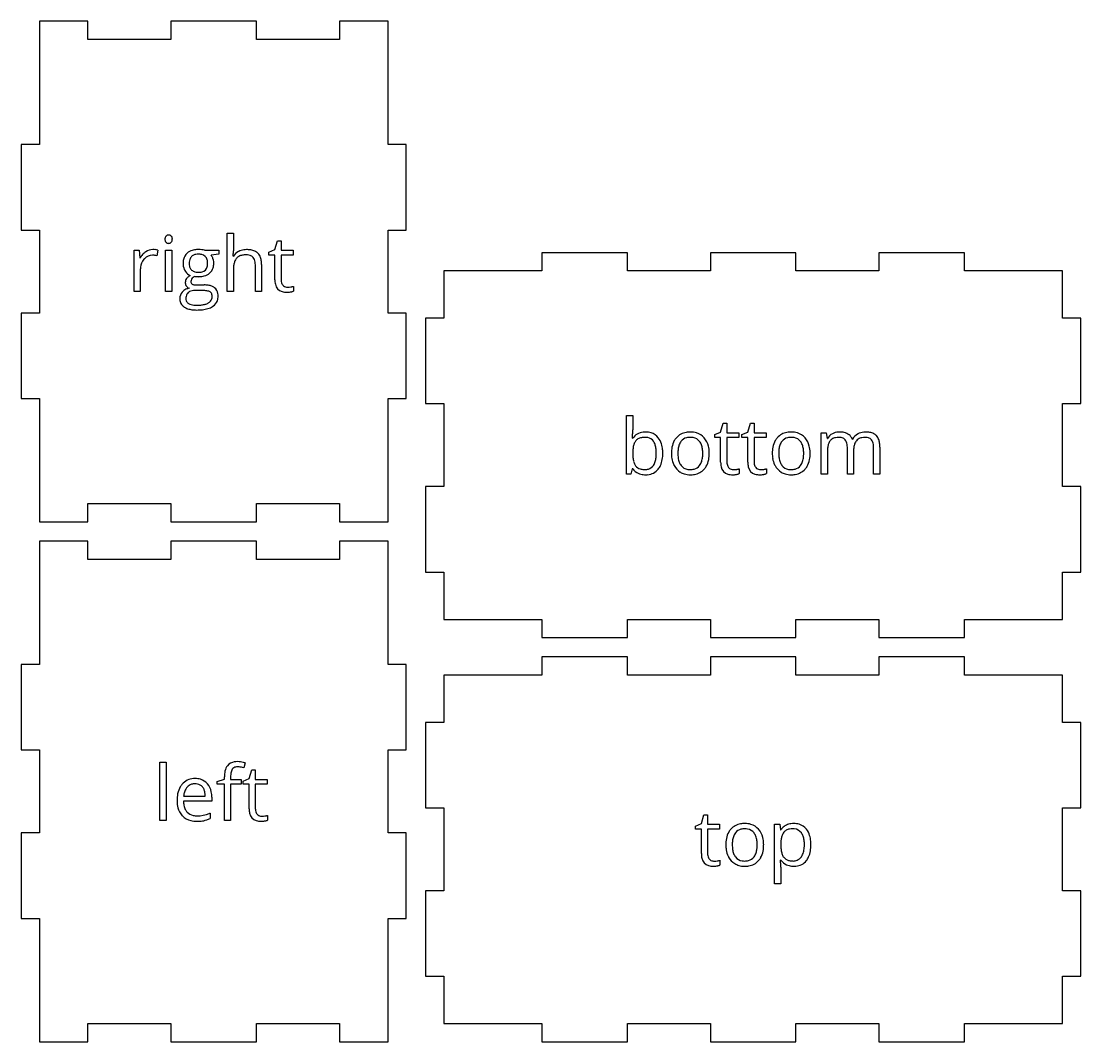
# Model space of a CAD drawing. Header units: inches. Extents: x 0 to 11.2, y 0.1 to 6.7.
# Drawn here: x 4.37 to 11.23, y 0.12 to 6.74 of the extents above; entities that cross this region are included whole.
import ezdxf

# ---------------------------------------------------------------- set-up
doc = ezdxf.new("R2010")
doc.units = ezdxf.units.IN

msp = doc.modelspace()

# ---------------------------------------------------------------- linework, layer by layer
at = {"layer": 'bottom_labelLayer'}
for p, q in [((8.2895, 3.804), (8.2895, 4.1829)), ((8.2895, 4.1829), (8.3299, 4.1829)), ((8.3299, 4.1829), (8.3299, 4.0909)), ((8.8993, 4.0758), (8.9164, 4.1328)), ((8.9164, 4.1328), (8.9398, 4.1328)), ((8.9398, 4.1328), (8.9398, 4.0709)), ((9.0754, 4.0758), (9.0925, 4.1328)), ((9.0925, 4.1328), (9.1158, 4.1328)), ((9.1158, 4.1328), (9.1158, 4.0709)), ((8.8611, 4.059), (8.8993, 4.0758)), ((8.8611, 4.0395), (8.8611, 4.059)), ((8.9398, 4.0709), (9.0172, 4.0709)), ((9.0172, 4.0709), (9.0172, 4.0395)), ((9.0372, 4.059), (9.0754, 4.0758)), ((9.0372, 4.0395), (9.0372, 4.059)), ((9.1158, 4.0709), (9.1933, 4.0709)), ((9.1933, 4.0709), (9.1933, 4.0395)), ((9.5499, 3.804), (9.5499, 4.0709)), ((9.5499, 4.0709), (9.5827, 4.0709)), ((9.5827, 4.0709), (9.5893, 4.0344)), ((8.3279, 4.0353), (8.3299, 4.0353)), ((8.8993, 4.0395), (8.8611, 4.0395)), ((8.8993, 3.8807), (8.8993, 4.0395)), ((9.0172, 4.0395), (8.9398, 4.0395)), ((8.9398, 4.0395), (8.9398, 3.8824)), ((9.0754, 4.0395), (9.0372, 4.0395)), ((9.0754, 3.8807), (9.0754, 4.0395)), ((9.1933, 4.0395), (9.1158, 4.0395)), ((9.1158, 4.0395), (9.1158, 3.8824)), ((9.5893, 4.0344), (9.5913, 4.0344)), ((9.752, 4.0305), (9.754, 4.0305)), ((9.5903, 3.944), (9.5903, 3.804)), ((9.7199, 3.804), (9.7199, 3.9776)), ((9.7603, 3.953), (9.7603, 3.804)), ((9.8901, 3.804), (9.8901, 3.9776)), ((9.9305, 3.9781), (9.9305, 3.804)), ((8.3184, 3.804), (8.2895, 3.804)), ((8.327, 3.8383), (8.3184, 3.804)), ((8.3299, 3.8383), (8.327, 3.8383)), ((9.0192, 3.8373), (9.0192, 3.8064)), ((9.1952, 3.8373), (9.1952, 3.8064)), ((9.5903, 3.804), (9.5499, 3.804)), ((9.7603, 3.804), (9.7199, 3.804)), ((9.9305, 3.804), (9.8901, 3.804))]:
    msp.add_line(p, q, dxfattribs=at)
for centre, radius, start, end in [((7.7214, 4.0823), 0.6083, 355.72445, 358.12596), ((7.487, 4.0901), 0.8429, 358.11251, 0.04882), ((8.4053, 3.9828), 0.0919, 95.18376, 145.11074), ((8.4134, 3.9372), 0.1381, 89.87433, 96.81472), ((8.4149, 3.9517), 0.1236, 74.23917, 90.56204), ((8.4231, 3.9817), 0.0925, 38.56308, 74.06672), ((8.6924, 3.9678), 0.1069, 99.17596, 137.98321), ((8.7028, 3.9188), 0.157, 89.73223, 100.07656), ((8.7049, 3.9399), 0.1359, 73.52254, 90.56921), ((8.7128, 3.9689), 0.1058, 41.14435, 73.21359), ((9.3458, 3.9678), 0.1069, 99.17596, 137.98321), ((9.3562, 3.9188), 0.157, 89.73223, 100.07656), ((9.3583, 3.9399), 0.1359, 73.52254, 90.56921), ((9.3663, 3.9689), 0.1058, 41.14435, 73.21359), ((9.6598, 3.9941), 0.0795, 117.12054, 149.54258), ((9.6679, 3.9797), 0.096, 93.83415, 117.50747), ((9.6701, 3.9598), 0.116, 89.96749, 94.2823), ((9.6714, 3.9434), 0.1324, 77.55755, 90.55093), ((9.6837, 3.9962), 0.0781, 52.70221, 78.00509), ((9.6881, 4.0044), 0.069, 22.2101, 51.49736), ((9.8272, 3.9885), 0.0844, 119.40429, 150.18269), ((9.8364, 3.9746), 0.101, 118.25428, 120.06609), ((9.8365, 3.9732), 0.1023, 95.86345, 117.96937), ((9.84, 3.9482), 0.1276, 89.91892, 96.2616), ((9.8411, 3.9352), 0.1405, 79.93651, 90.38035), ((9.8505, 3.9859), 0.089, 62.97237, 80.16645), ((9.8603, 4.006), 0.0666, 44.22949, 62.62238), ((9.8574, 4.0047), 0.0696, 19.56094, 43.316), ((7.8172, 4.0757), 0.5123, 355.47842, 355.65702), ((8.4576, 3.9572), 0.1265, 160.89263, 171.23363), ((8.4037, 3.9763), 0.0692, 143.33869, 161.25531), ((8.3908, 3.9849), 0.0538, 120.14055, 142.42484), ((8.3986, 3.9703), 0.0703, 100.44766, 119.66927), ((8.407, 3.9278), 0.1136, 89.57263, 100.73299), ((8.4084, 3.9479), 0.0935, 78.67859, 90.37488), ((8.4164, 3.9816), 0.059, 35.54076, 79.80105), ((8.4096, 3.9768), 0.0673, 32.66524, 35.52063), ((8.3916, 3.9665), 0.0879, 15.78048, 31.97585), ((8.3337, 3.9494), 0.1483, 6.16472, 16.03996), ((8.402, 3.9653), 0.1191, 16.47126, 38.40721), ((8.3414, 3.9463), 0.1826, 5.1342, 16.79699), ((8.7189, 3.9532), 0.1373, 150.71099, 169.46956), ((8.6962, 3.9649), 0.1117, 138.17662, 150.22785), ((8.7586, 3.9484), 0.1358, 162.0647, 173.16752), ((8.7091, 3.9649), 0.0836, 142.90305, 162.37502), ((8.6933, 3.976), 0.0644, 103.46843, 142.31187), ((8.7014, 3.9452), 0.0962, 89.48009, 103.88093), ((8.7029, 3.9395), 0.102, 79.34498, 90.31693), ((8.7106, 3.9741), 0.0665, 37.95748, 80.4005), ((8.697, 3.9644), 0.0832, 20.0253, 37.43513), ((8.6558, 3.9493), 0.1271, 7.7437, 20.06866), ((8.6976, 3.9558), 0.1259, 13.50148, 41.07021), ((8.6389, 3.9404), 0.1866, 1.12757, 13.88033), ((9.3724, 3.9532), 0.1373, 150.71099, 169.46956), ((9.3496, 3.9649), 0.1117, 138.17662, 150.22785), ((9.412, 3.9484), 0.1358, 162.0647, 173.16752), ((9.3625, 3.9649), 0.0836, 142.90305, 162.37502), ((9.3468, 3.976), 0.0644, 103.46843, 142.31187), ((9.3549, 3.9452), 0.0962, 89.48009, 103.88093), ((9.3563, 3.9395), 0.102, 79.34498, 90.31693), ((9.3641, 3.9741), 0.0665, 37.95748, 80.4005), ((9.3504, 3.9644), 0.0832, 20.0253, 37.43513), ((9.3092, 3.9493), 0.1271, 7.7437, 20.06866), ((9.3511, 3.9558), 0.1259, 13.50148, 41.07021), ((9.2923, 3.9404), 0.1866, 1.12757, 13.88033), ((9.7116, 3.9604), 0.1203, 161.02436, 171.44607), ((9.6621, 3.9779), 0.0678, 143.07718, 161.39118), ((9.6499, 3.9862), 0.053, 123.7035, 142.30096), ((9.6551, 3.9771), 0.0635, 101.15442, 123.06572), ((9.6628, 3.941), 0.1004, 89.55788, 101.4824), ((9.6637, 3.9468), 0.0946, 85.522, 90.07937), ((9.6664, 3.9742), 0.0671, 72.36085, 85.95544), ((9.6742, 3.9976), 0.0424, 41.06098, 72.899), ((9.6688, 3.9941), 0.0489, 20.70669, 40.02265), ((9.6445, 3.9847), 0.0749, 7.98692, 20.79513), ((9.6006, 3.9782), 0.1193, 359.69545, 8.14743), ((9.8706, 3.9633), 0.1097, 160.87369, 172.52692), ((9.8302, 3.9777), 0.0668, 140.97561, 161.17097), ((9.8195, 3.9855), 0.0535, 122.35984, 140.2875), ((9.8255, 3.9749), 0.0657, 101.00386, 121.78363), ((9.8333, 3.9374), 0.104, 89.56159, 101.29617), ((9.8342, 3.9475), 0.0939, 85.81673, 90.06686), ((9.8367, 3.9742), 0.0671, 72.63912, 86.25762), ((9.8444, 3.9975), 0.0425, 41.04087, 73.17924), ((9.8391, 3.9941), 0.0489, 20.70669, 40.02265), ((9.8148, 3.9847), 0.0749, 7.98692, 20.79513), ((9.7708, 3.9782), 0.1193, 359.69545, 8.14743), ((9.8151, 3.9889), 0.1148, 7.5038, 19.96473), ((9.7451, 3.979), 0.1855, 359.71078, 7.69027), ((8.6413, 3.9379), 0.3114, 177.618, 180.04339), ((8.5972, 3.9366), 0.2673, 179.77628, 185.70751), ((8.5477, 3.9427), 0.2177, 171.06741, 177.84529), ((8.2509, 3.9373), 0.2317, 353.49359, 0.22055), ((8.2437, 3.9391), 0.2389, 359.76809, 6.30902), ((8.2875, 3.9363), 0.237, 350.65609, 0.33833), ((8.265, 3.9382), 0.2595, 359.8779, 5.40981), ((8.7902, 3.9391), 0.2099, 169.24418, 180.38805), ((8.7825, 3.9369), 0.2022, 179.77413, 189.09325), ((8.8358, 3.9386), 0.2136, 173.00802, 180.24682), ((8.8269, 3.9366), 0.2047, 179.7056, 187.91614), ((8.644, 3.9281), 0.1391, 342.36153, 353.7534), ((8.5819, 3.9387), 0.2017, 359.70716, 7.89782), ((8.5707, 3.9369), 0.213, 353.53596, 0.20097), ((8.6167, 3.9363), 0.2088, 349.17603, 0.38654), ((8.5885, 3.9377), 0.2371, 359.99013, 1.54156), ((9.4436, 3.9391), 0.2099, 169.24418, 180.38805), ((9.436, 3.9369), 0.2022, 179.77413, 189.09325), ((9.4892, 3.9386), 0.2136, 173.00802, 180.24682), ((9.4803, 3.9366), 0.2047, 179.7056, 187.91614), ((9.2975, 3.9281), 0.1391, 342.36153, 353.7534), ((9.2354, 3.9387), 0.2017, 359.70716, 7.89782), ((9.2241, 3.9369), 0.213, 353.53596, 0.20097), ((9.2702, 3.9363), 0.2088, 349.17603, 0.38654), ((9.2419, 3.9377), 0.2371, 359.99013, 1.54156), ((9.8716, 3.9441), 0.2813, 178.09665, 180.02533), ((9.7935, 3.9476), 0.2031, 171.30371, 178.35065), ((9.938, 3.954), 0.1778, 172.37715, 180.18272), ((9.9755, 3.9531), 0.2152, 179.91714, 180.02764), ((8.4918, 3.9258), 0.1614, 185.59217, 194.2055), ((8.4243, 3.9082), 0.0916, 193.94361, 208.02176), ((8.397, 3.8944), 0.061, 208.55407, 217.5589), ((8.3948, 3.8934), 0.0587, 218.16908, 253.80479), ((8.4157, 3.8919), 0.0581, 286.01654, 326.84927), ((8.3868, 3.911), 0.0928, 326.71039, 343.66607), ((8.3327, 3.9276), 0.1494, 343.41669, 353.63675), ((8.4064, 3.9065), 0.1136, 321.31617, 335.54362), ((8.3701, 3.9222), 0.1532, 335.83014, 350.82596), ((8.7306, 3.9281), 0.1496, 188.9102, 205.31689), ((8.715, 3.9216), 0.1327, 205.6534, 208.44771), ((8.6951, 3.9094), 0.1095, 207.79504, 238.67559), ((8.7518, 3.9258), 0.1289, 187.76413, 200.09776), ((8.7104, 3.9107), 0.0848, 200.08474, 216.91328), ((8.6953, 3.8999), 0.0663, 217.30085, 261.71022), ((8.7111, 3.8993), 0.0654, 284.566, 322.63323), ((8.6937, 3.9118), 0.0868, 323.00945, 342.63879), ((8.7087, 3.911), 0.1128, 318.14278, 329.75772), ((8.687, 3.9222), 0.1371, 330.25046, 349.41189), ((9.0264, 3.8792), 0.1271, 179.35508, 192.84807), ((8.9626, 3.862), 0.0611, 190.38174, 253.87739), ((9.0212, 3.8819), 0.0814, 179.64164, 189.75007), ((8.9924, 3.8767), 0.0522, 189.54831, 205.78719), ((8.9806, 3.8713), 0.0392, 206.13092, 221.40647), ((8.9793, 3.8703), 0.0376, 221.59505, 262.35095), ((9.2025, 3.8792), 0.1271, 179.35508, 192.84807), ((9.1387, 3.862), 0.0611, 190.38174, 253.87739), ((9.1973, 3.8819), 0.0814, 179.64164, 189.75007), ((9.1685, 3.8767), 0.0522, 189.54831, 205.78719), ((9.1567, 3.8713), 0.0392, 206.13092, 221.40647), ((9.1554, 3.8703), 0.0376, 221.59505, 262.35095), ((9.384, 3.9281), 0.1496, 188.9102, 205.31689), ((9.3684, 3.9216), 0.1327, 205.6534, 208.44771), ((9.3486, 3.9094), 0.1095, 207.79504, 238.67559), ((9.4053, 3.9258), 0.1289, 187.76413, 200.09776), ((9.3639, 3.9107), 0.0848, 200.08474, 216.91328), ((9.3488, 3.8999), 0.0663, 217.30085, 261.71022), ((9.3646, 3.8993), 0.0654, 284.566, 322.63323), ((9.3472, 3.9118), 0.0868, 323.00945, 342.63879), ((9.3621, 3.911), 0.1128, 318.14278, 329.75772), ((9.3405, 3.9222), 0.1371, 330.25046, 349.41189), ((8.4027, 3.8904), 0.0895, 215.58486, 245.83606), ((8.4095, 3.9062), 0.1067, 245.98055, 255.54548), ((8.4056, 3.927), 0.0939, 253.13841, 266.84894), ((8.413, 3.9217), 0.1226, 255.77573, 270.31896), ((8.4087, 3.963), 0.13, 266.37724, 270.04971), ((8.4097, 3.9135), 0.0806, 269.38686, 285.86355), ((8.4139, 3.9362), 0.1371, 269.92257, 275.54932), ((8.4203, 3.8952), 0.0957, 274.06421, 321.40795), ((8.6965, 3.9122), 0.1126, 238.8111, 253.24282), ((8.7009, 3.9289), 0.1298, 253.54386, 270.41796), ((8.7023, 3.9333), 0.1004, 260.50323, 270.24767), ((8.7025, 3.9561), 0.157, 269.75068, 279.80318), ((8.7037, 3.9268), 0.0939, 269.44812, 284.7251), ((8.7125, 3.9079), 0.1078, 278.89582, 317.99796), ((8.9751, 3.9047), 0.1056, 253.7851, 270.88525), ((8.9824, 3.8865), 0.054, 261.32775, 270.19132), ((8.9768, 3.9019), 0.1028, 269.99472, 270.75807), ((8.9762, 3.9251), 0.1261, 270.89429, 275.54798), ((8.9829, 3.9652), 0.1328, 269.8798, 278.30339), ((8.9715, 3.9741), 0.1753, 275.52581, 279.29292), ((8.9753, 3.9523), 0.1531, 279.19409, 280.11058), ((8.9836, 3.9585), 0.126, 278.42886, 279.00426), ((8.9825, 3.9135), 0.1137, 280.0059, 283.37572), ((8.9693, 4.0498), 0.2184, 278.95688, 280.51049), ((8.9926, 3.8714), 0.0703, 283.30832, 288.12081), ((8.9835, 3.9737), 0.141, 280.48373, 282.62908), ((8.9959, 3.9186), 0.0845, 282.58942, 285.58005), ((9.0021, 3.8424), 0.0398, 287.99149, 295.30185), ((9.0033, 3.8917), 0.0567, 285.70207, 286.27245), ((9.1512, 3.9047), 0.1056, 253.7851, 270.88525), ((9.1585, 3.8865), 0.054, 261.32775, 270.19132), ((9.1529, 3.9019), 0.1028, 269.99472, 270.75807), ((9.1523, 3.9251), 0.1261, 270.89429, 275.54798), ((9.159, 3.9652), 0.1328, 269.8798, 278.30339), ((9.1476, 3.9741), 0.1753, 275.52581, 279.29292), ((9.1514, 3.9523), 0.1531, 279.19409, 280.11058), ((9.1597, 3.9585), 0.126, 278.42886, 279.00426), ((9.1585, 3.9135), 0.1137, 280.0059, 283.37572), ((9.1454, 4.0498), 0.2184, 278.95688, 280.51049), ((9.1687, 3.8714), 0.0703, 283.30832, 288.12081), ((9.1596, 3.9737), 0.141, 280.48373, 282.62908), ((9.172, 3.9186), 0.0845, 282.58942, 285.58005), ((9.1782, 3.8424), 0.0398, 287.99149, 295.30185), ((9.1794, 3.8917), 0.0567, 285.70207, 286.27245), ((9.35, 3.9122), 0.1126, 238.8111, 253.24282), ((9.3543, 3.9289), 0.1298, 253.54386, 270.41796), ((9.3558, 3.9333), 0.1004, 260.50323, 270.24767), ((9.3559, 3.9561), 0.157, 269.75068, 279.80318), ((9.3571, 3.9268), 0.0939, 269.44812, 284.7251), ((9.366, 3.9079), 0.1078, 278.89582, 317.99796)]:
    msp.add_arc(centre, radius, start, end, dxfattribs=at)
at = {"layer": 'bottom_outsideCutPath'}
for p, q in [((8.2954, 5.238), (7.7416, 5.238)), ((7.7416, 5.238), (7.7416, 5.12)), ((8.2954, 5.12), (8.2954, 5.238)), ((9.3869, 5.238), (8.8331, 5.238)), ((8.8331, 5.238), (8.8331, 5.12)), ((9.3869, 5.12), (9.3869, 5.238)), ((10.4784, 5.238), (9.9246, 5.238)), ((9.9246, 5.238), (9.9246, 5.12)), ((10.4784, 5.12), (10.4784, 5.238)), ((7.7416, 5.12), (7.106, 5.12)), ((7.106, 5.12), (7.106, 4.8136)), ((8.8331, 5.12), (8.2954, 5.12)), ((9.9246, 5.12), (9.3869, 5.12)), ((11.114, 5.12), (10.4784, 5.12)), ((11.114, 4.8136), (11.114, 5.12)), ((7.106, 4.8136), (6.988, 4.8136)), ((6.988, 4.8136), (6.988, 4.2599)), ((11.232, 4.8136), (11.114, 4.8136)), ((11.232, 4.2599), (11.232, 4.8136)), ((6.988, 4.2599), (7.106, 4.2599)), ((7.106, 4.2599), (7.106, 3.7221)), ((11.114, 3.7221), (11.114, 4.2599)), ((11.114, 4.2599), (11.232, 4.2599)), ((7.106, 3.7221), (6.988, 3.7221)), ((6.988, 3.7221), (6.988, 3.1684)), ((11.232, 3.7221), (11.114, 3.7221)), ((11.232, 3.1684), (11.232, 3.7221)), ((6.988, 3.1684), (7.106, 3.1684)), ((7.106, 3.1684), (7.106, 2.862)), ((11.114, 2.862), (11.114, 3.1684)), ((11.114, 3.1684), (11.232, 3.1684)), ((7.106, 2.862), (7.7416, 2.862)), ((7.7416, 2.862), (7.7416, 2.744)), ((8.2954, 2.862), (8.8331, 2.862)), ((8.2954, 2.744), (8.2954, 2.862)), ((8.8331, 2.862), (8.8331, 2.744)), ((9.3869, 2.744), (9.3869, 2.862)), ((9.3869, 2.862), (9.9246, 2.862)), ((9.9246, 2.862), (9.9246, 2.744)), ((10.4784, 2.744), (10.4784, 2.862)), ((10.4784, 2.862), (11.114, 2.862)), ((7.7416, 2.744), (8.2954, 2.744)), ((8.8331, 2.744), (9.3869, 2.744)), ((9.9246, 2.744), (10.4784, 2.744))]:
    msp.add_line(p, q, dxfattribs=at)
at = {"layer": 'left_labelLayer'}
for p, q in [((5.2671, 1.5586), (5.2671, 1.9376)), ((5.2671, 1.9376), (5.3075, 1.9376)), ((5.3075, 1.9376), (5.3075, 1.5586)), ((5.8207, 1.9317), (5.8102, 1.8993)), ((5.8451, 1.8304), (5.8621, 1.8874)), ((5.8621, 1.8874), (5.8855, 1.8874)), ((5.8855, 1.8874), (5.8855, 1.8256)), ((5.6373, 1.8124), (5.685, 1.827)), ((5.6373, 1.7941), (5.6373, 1.8124)), ((5.685, 1.7941), (5.6373, 1.7941)), ((5.685, 1.827), (5.685, 1.8419)), ((5.685, 1.5586), (5.685, 1.7941)), ((5.7255, 1.8428), (5.7255, 1.8256)), ((5.7255, 1.8256), (5.7934, 1.8256)), ((5.7934, 1.7941), (5.7255, 1.7941)), ((5.7255, 1.7941), (5.7255, 1.5586)), ((5.7934, 1.8256), (5.7934, 1.7941)), ((5.8068, 1.8136), (5.8451, 1.8304)), ((5.8068, 1.7941), (5.8068, 1.8136)), ((5.8451, 1.7941), (5.8068, 1.7941)), ((5.8451, 1.6353), (5.8451, 1.7941)), ((5.8855, 1.8256), (5.9629, 1.8256)), ((5.9629, 1.7941), (5.8855, 1.7941)), ((5.8855, 1.7941), (5.8855, 1.637)), ((5.9629, 1.8256), (5.9629, 1.7941)), ((5.4213, 1.7177), (5.5608, 1.7177)), ((5.6042, 1.6848), (5.4203, 1.6848)), ((5.6042, 1.7104), (5.6042, 1.6848)), ((5.5927, 1.6071), (5.5927, 1.571)), ((5.9649, 1.592), (5.9649, 1.5611)), ((5.3075, 1.5586), (5.2671, 1.5586)), ((5.7255, 1.5586), (5.685, 1.5586))]:
    msp.add_line(p, q, dxfattribs=at)
for centre, radius, start, end in [((5.7593, 1.8683), 0.0709, 98.2552, 139.62018), ((5.7703, 1.8174), 0.1229, 89.66919, 99.93151), ((5.7703, 1.8101), 0.1302, 81.56394, 89.70108), ((5.7612, 1.7462), 0.1947, 75.9736, 81.65641), ((5.7455, 1.6813), 0.2615, 73.29541, 76.09589), ((5.8489, 1.8438), 0.1639, 167.57791, 180.6584), ((5.7718, 1.8617), 0.0848, 141.74321, 168.23218), ((5.8641, 1.8452), 0.1386, 171.65197, 178.43944), ((5.8087, 1.8535), 0.0826, 161.84283, 171.78522), ((5.7748, 1.8649), 0.0468, 145.06873, 162.17957), ((5.7649, 1.8713), 0.035, 102.76812, 144.33806), ((5.7698, 1.8524), 0.0545, 89.48513, 103.42096), ((5.77, 1.82), 0.0869, 83.07534, 89.79273), ((5.7647, 1.7773), 0.13, 76.51926, 83.02122), ((5.7495, 1.7128), 0.1962, 71.96029, 76.59287), ((5.502, 1.7156), 0.1197, 140.10559, 148.90694), ((5.4902, 1.7266), 0.1036, 92.47637, 140.53857), ((5.4895, 1.7344), 0.0616, 106.46574, 137.91794), ((5.4943, 1.7169), 0.0797, 89.44175, 106.20952), ((5.4955, 1.6875), 0.1429, 89.96267, 93.9172), ((5.4955, 1.7135), 0.0831, 79.64708, 90.29026), ((5.4967, 1.7073), 0.1232, 74.2127, 90.54502), ((5.5014, 1.7406), 0.0554, 40.08209, 80.62417), ((5.5044, 1.7357), 0.0937, 41.20638, 74.02321), ((5.4898, 1.723), 0.113, 11.59962, 41.14973), ((5.9165, 1.8429), 0.191, 178.1984, 180.02315), ((5.5907, 1.6913), 0.2123, 168.95408, 180.3846), ((5.5214, 1.7054), 0.1415, 149.40693, 169.18537), ((5.5734, 1.7037), 0.1528, 172.15591, 174.76237), ((5.5386, 1.7093), 0.1175, 160.33491, 172.53147), ((5.5033, 1.7223), 0.0799, 138.09947, 160.58684), ((5.4957, 1.7363), 0.0625, 23.48108, 39.70774), ((5.4723, 1.7265), 0.0879, 8.73514, 23.27635), ((5.4231, 1.7184), 0.1378, 359.67451, 8.92186), ((5.4396, 1.7115), 0.1645, 359.61446, 12.03365), ((5.609, 1.6898), 0.2306, 179.98714, 181.80011), ((5.5574, 1.6868), 0.1789, 181.35773, 194.49164), ((5.5825, 1.688), 0.1623, 181.14449, 190.80067), ((5.5253, 1.6767), 0.1039, 190.60059, 206.02792), ((5.4996, 1.671), 0.119, 194.08778, 223.05381), ((5.4933, 1.6664), 0.1112, 223.54682, 256.19563), ((5.5, 1.6648), 0.0759, 206.29559, 222.5553), ((5.4977, 1.6636), 0.0735, 223.06468, 258.14012), ((5.5067, 1.7004), 0.1113, 257.53179, 270.43151), ((5.5068, 1.8026), 0.2135, 270.19852, 292.20899), ((5.4964, 1.8323), 0.245, 291.82587, 293.16012), ((5.9721, 1.6339), 0.1271, 179.35508, 192.84807), ((5.9084, 1.6167), 0.0611, 190.38174, 253.87739), ((5.9669, 1.6365), 0.0814, 179.64164, 189.75007), ((5.9382, 1.6314), 0.0522, 189.54831, 205.78719), ((5.9264, 1.626), 0.0392, 206.13092, 221.40647), ((5.925, 1.625), 0.0376, 221.59505, 262.35095), ((5.9282, 1.6412), 0.054, 261.32775, 270.19132), ((5.9286, 1.7199), 0.1328, 269.8798, 278.30339), ((5.9293, 1.7132), 0.126, 278.42886, 279.00426), ((5.9151, 1.8044), 0.2184, 278.95688, 280.51049), ((5.9292, 1.7283), 0.141, 280.48373, 282.62908), ((5.9416, 1.6733), 0.0845, 282.58942, 285.58005), ((5.949, 1.6464), 0.0567, 285.70207, 286.27245), ((5.5047, 1.7108), 0.1571, 256.00836, 270.48514), ((5.5062, 1.8832), 0.3294, 269.96693, 271.99282), ((5.5093, 1.8036), 0.2498, 271.91166, 275.97363), ((5.5179, 1.724), 0.1697, 275.90599, 281.66034), ((5.5136, 1.7394), 0.1856, 281.99384, 287.88432), ((5.496, 1.7937), 0.2428, 287.90286, 293.48523), ((5.9209, 1.6593), 0.1056, 253.7851, 270.88525), ((5.9225, 1.6566), 0.1028, 269.99472, 270.75807), ((5.9219, 1.6798), 0.1261, 270.89429, 275.54798), ((5.9172, 1.7288), 0.1753, 275.52581, 279.29292), ((5.9211, 1.707), 0.1531, 279.19409, 280.11058), ((5.9282, 1.6682), 0.1137, 280.0059, 283.37572), ((5.9383, 1.626), 0.0703, 283.30832, 288.12081), ((5.9479, 1.597), 0.0398, 287.99149, 295.30185)]:
    msp.add_arc(centre, radius, start, end, dxfattribs=at)
at = {"layer": 'left_outsideCutPath'}
for p, q in [((4.8014, 3.369), (4.487, 3.369)), ((4.487, 3.369), (4.487, 2.5696)), ((4.8014, 3.251), (4.8014, 3.369)), ((5.8929, 3.369), (5.3391, 3.369)), ((5.3391, 3.369), (5.3391, 3.251)), ((5.8929, 3.251), (5.8929, 3.369)), ((6.745, 3.369), (6.4306, 3.369)), ((6.4306, 3.369), (6.4306, 3.251)), ((6.745, 2.5696), (6.745, 3.369)), ((5.3391, 3.251), (4.8014, 3.251)), ((6.4306, 3.251), (5.8929, 3.251)), ((4.487, 2.5696), (4.369, 2.5696)), ((4.369, 2.5696), (4.369, 2.0159)), ((6.863, 2.5696), (6.745, 2.5696)), ((6.863, 2.0159), (6.863, 2.5696)), ((4.369, 2.0159), (4.487, 2.0159)), ((4.487, 2.0159), (4.487, 1.4781)), ((6.745, 1.4781), (6.745, 2.0159)), ((6.745, 2.0159), (6.863, 2.0159)), ((4.487, 1.4781), (4.369, 1.4781)), ((4.369, 1.4781), (4.369, 0.9244)), ((6.863, 1.4781), (6.745, 1.4781)), ((6.863, 0.9244), (6.863, 1.4781)), ((4.369, 0.9244), (4.487, 0.9244)), ((4.487, 0.9244), (4.487, 0.125)), ((6.745, 0.125), (6.745, 0.9244)), ((6.745, 0.9244), (6.863, 0.9244)), ((4.8014, 0.243), (5.3391, 0.243)), ((4.8014, 0.125), (4.8014, 0.243)), ((5.3391, 0.243), (5.3391, 0.125)), ((5.8929, 0.125), (5.8929, 0.243)), ((5.8929, 0.243), (6.4306, 0.243)), ((6.4306, 0.243), (6.4306, 0.125)), ((4.487, 0.125), (4.8014, 0.125)), ((5.3391, 0.125), (5.8929, 0.125)), ((6.4306, 0.125), (6.745, 0.125))]:
    msp.add_line(p, q, dxfattribs=at)
at = {"layer": 'right_labelLayer'}
for p, q in [((5.7031, 4.9864), (5.7031, 5.3654)), ((5.7031, 5.3654), (5.7435, 5.3654)), ((5.7435, 5.3654), (5.7435, 5.2507)), ((6.0121, 5.2582), (6.0292, 5.3152)), ((6.0292, 5.3152), (6.0526, 5.3152)), ((6.0526, 5.3152), (6.0526, 5.2534)), ((5.1, 4.9864), (5.1, 5.2534)), ((5.1, 5.2534), (5.1334, 5.2534)), ((5.1334, 5.2534), (5.138, 5.2039)), ((5.2537, 5.2553), (5.2481, 5.2178)), ((5.3036, 4.9864), (5.3036, 5.2534)), ((5.3036, 5.2534), (5.3441, 5.2534)), ((5.3441, 5.2534), (5.3441, 4.9864)), ((5.556, 5.2534), (5.6483, 5.2534)), ((5.6483, 5.2278), (5.5988, 5.2219)), ((5.6483, 5.2534), (5.6483, 5.2278)), ((5.7416, 5.2163), (5.744, 5.2163)), ((5.9739, 5.2414), (6.0121, 5.2582)), ((5.9739, 5.2219), (5.9739, 5.2414)), ((6.0121, 5.2219), (5.9739, 5.2219)), ((6.0121, 5.0632), (6.0121, 5.2219)), ((6.0526, 5.2534), (6.13, 5.2534)), ((6.13, 5.2219), (6.0526, 5.2219)), ((6.0526, 5.2219), (6.0526, 5.0649)), ((6.13, 5.2534), (6.13, 5.2219)), ((5.138, 5.2039), (5.14, 5.2039)), ((5.8857, 4.9864), (5.8857, 5.1591)), ((5.9262, 5.1606), (5.9262, 4.9864)), ((5.1405, 5.1296), (5.1405, 4.9864)), ((5.7435, 5.126), (5.7435, 4.9864)), ((5.5077, 5.0288), (5.555, 5.0288)), ((6.132, 5.0198), (6.132, 4.9889)), ((5.1405, 4.9864), (5.1, 4.9864)), ((5.3441, 4.9864), (5.3036, 4.9864)), ((5.5421, 4.9925), (5.4936, 4.9925)), ((5.7435, 4.9864), (5.7031, 4.9864)), ((5.9262, 4.9864), (5.8857, 4.9864)), ((5.5057, 4.8975), (5.506, 4.8975))]:
    msp.add_line(p, q, dxfattribs=at)
for centre, radius, start, end in [((5.345, 5.326), 0.0448, 170.84391, 180.35605), ((5.348, 5.3256), 0.0478, 179.88292, 185.36892), ((5.3332, 5.324), 0.0329, 184.99378, 198.20363), ((5.3283, 5.3288), 0.0278, 155.9654, 171.05391), ((5.3218, 5.3201), 0.0209, 197.7933, 224.89489), ((5.3201, 5.3324), 0.0189, 133.78891, 155.91792), ((5.3231, 5.3291), 0.0234, 92.64497, 133.47055), ((5.3231, 5.3214), 0.0227, 225.1293, 249.90121), ((5.3238, 5.3243), 0.0257, 250.49937, 270.59663), ((5.3241, 5.3217), 0.0308, 89.96362, 93.77101), ((5.3245, 5.3287), 0.0238, 46.37044, 90.88799), ((5.3244, 5.3223), 0.0236, 269.17819, 314.28178), ((5.3268, 5.3311), 0.0204, 17.72498, 46.44841), ((5.3273, 5.3197), 0.0197, 313.61884, 332.26502), ((5.3214, 5.3226), 0.0263, 332.63114, 350.07172), ((5.3158, 5.3273), 0.0321, 4.94315, 18.19012), ((5.3061, 5.3254), 0.0418, 349.83452, 0.38765), ((5.3017, 5.3258), 0.0463, 359.88728, 5.31601), ((5.2589, 5.1369), 0.1365, 139.41332, 150.60348), ((5.2344, 5.1579), 0.1043, 124.23239, 139.41579), ((5.2184, 5.1514), 0.0701, 89.63358, 137.08793), ((5.2214, 5.1776), 0.0806, 89.67989, 124.44042), ((5.2188, 5.1268), 0.0947, 87.34302, 89.96862), ((5.2222, 5.0726), 0.1856, 84.9923, 90.12812), ((5.2171, 5.0974), 0.1241, 81.58748, 87.19318), ((5.2094, 5.0438), 0.1782, 77.44592, 81.63525), ((5.2267, 5.1226), 0.1355, 78.48895, 85.02574), ((5.4954, 5.1777), 0.0769, 132.32898, 167.33383), ((5.5006, 5.1702), 0.0859, 106.2189, 131.53768), ((5.5056, 5.1805), 0.0465, 122.52139, 134.99749), ((5.5137, 5.1277), 0.1303, 93.63319, 106.54036), ((5.5098, 5.1729), 0.0553, 101.06226, 121.97409), ((5.5159, 5.1439), 0.0848, 89.58594, 101.33326), ((5.518, 5.0797), 0.1785, 89.93802, 94.02766), ((5.5176, 5.1408), 0.0879, 76.1096, 90.70283), ((5.5187, 5.1033), 0.155, 82.58456, 90.18497), ((5.5235, 5.1399), 0.118, 74.00809, 82.57051), ((5.5289, 5.1813), 0.0459, 13.95364, 77.66724), ((5.5473, 5.1812), 0.0657, 29.45854, 38.35744), ((5.5848, 5.2385), 0.1583, 351.97265, 354.95969), ((5.5032, 5.2455), 0.2402, 354.98407, 357.89361), ((5.3798, 5.2503), 0.3637, 357.86686, 0.06753), ((5.8125, 5.1735), 0.0808, 119.83146, 147.97254), ((5.8222, 5.1585), 0.0986, 116.66598, 120.42078), ((5.8241, 5.1537), 0.1038, 96.66479, 116.37858), ((5.8148, 5.1471), 0.076, 100.10629, 118.08487), ((5.8235, 5.1015), 0.1224, 89.59196, 100.35895), ((5.828, 5.1266), 0.1312, 89.89268, 96.99681), ((5.8246, 5.1167), 0.1072, 84.02005, 90.15004), ((5.8293, 5.0937), 0.164, 80.68666, 90.35371), ((5.8287, 5.1512), 0.0724, 71.08221, 84.36894), ((5.8377, 5.1765), 0.0456, 43.37965, 71.53821), ((5.8395, 5.1538), 0.1031, 65.60172, 80.88474), ((5.8518, 5.1814), 0.0729, 46.73953, 65.41393), ((5.8526, 5.1841), 0.0704, 19.22018, 45.76613), ((5.2331, 5.1345), 0.0923, 138.95737, 174.54241), ((5.2357, 5.132), 0.0959, 135.62245, 138.83671), ((5.5342, 5.1679), 0.1168, 166.81903, 180.48431), ((5.5194, 5.1669), 0.102, 179.97415, 183.61907), ((5.501, 5.1648), 0.0836, 183.0158, 212.31273), ((5.5637, 5.168), 0.1064, 175.34027, 180.08765), ((5.5362, 5.1673), 0.0789, 179.56103, 191.65319), ((5.5329, 5.1711), 0.0755, 162.5912, 175.73458), ((5.5088, 5.1613), 0.0508, 191.35496, 213.36597), ((5.5073, 5.1795), 0.0485, 135.58442, 163.00091), ((5.4895, 5.1699), 0.0869, 359.18061, 15.04359), ((5.4945, 5.1675), 0.0819, 345.43594, 0.74705), ((5.5205, 5.1659), 0.0966, 23.18261, 29.54384), ((5.495, 5.1545), 0.1245, 21.24968, 23.35078), ((5.5384, 5.1718), 0.0778, 6.84967, 20.98734), ((5.5237, 5.1676), 0.0927, 342.56522, 0.59613), ((5.5165, 5.1688), 0.0999, 359.8711, 7.04413), ((5.9369, 5.1291), 0.1934, 171.32037, 178.34027), ((5.8615, 5.1411), 0.117, 160.1565, 171.53155), ((5.8149, 5.1583), 0.0673, 140.62118, 160.50444), ((5.806, 5.1644), 0.0566, 118.45617, 139.67002), ((5.8353, 5.1754), 0.0481, 22.70235, 42.34285), ((5.8138, 5.1665), 0.0714, 8.49331, 22.658), ((5.7714, 5.1598), 0.1143, 359.67206, 8.68703), ((5.812, 5.169), 0.1137, 6.47349, 19.64702), ((5.7514, 5.1612), 0.1748, 359.79398, 6.77455), ((5.2632, 5.1298), 0.1227, 173.69018, 180.08829), ((5.5046, 5.1673), 0.0879, 212.47317, 215.88646), ((5.4913, 5.1566), 0.0709, 215.16436, 247.47468), ((5.5082, 5.0129), 0.0896, 125.22193, 132.86587), ((5.53, 4.9825), 0.1271, 121.23579, 125.37818), ((5.5022, 5.1575), 0.0433, 213.95799, 227.79574), ((5.5079, 5.1645), 0.0523, 228.26252, 254.73439), ((5.5267, 5.0207), 0.0719, 117.39351, 128.40879), ((5.5136, 5.1924), 0.1096, 259.4959, 263.3927), ((5.5153, 5.1896), 0.0784, 254.40195, 267.43492), ((5.5157, 5.2126), 0.1299, 263.48309, 270.12713), ((5.5172, 5.2152), 0.1041, 267.01712, 270.03434), ((5.5161, 5.2583), 0.1757, 269.96923, 272.92965), ((5.5184, 5.1992), 0.0881, 269.2257, 284.37707), ((5.5192, 5.2161), 0.1334, 272.53376, 285.25784), ((5.5304, 5.1574), 0.0446, 282.77934, 346.48321), ((5.5312, 5.1741), 0.0897, 284.93207, 310.62188), ((5.5408, 5.1629), 0.075, 310.60975, 342.09235), ((6.0049, 5.1261), 0.2614, 178.10979, 180.02165), ((5.478, 5.0448), 0.0462, 161.72261, 180.48352), ((5.478, 5.0444), 0.0463, 179.97882, 182.94238), ((5.4693, 5.0434), 0.0375, 182.17701, 215.34158), ((5.4729, 5.0462), 0.041, 144.49783, 161.33415), ((5.4797, 5.051), 0.0504, 215.47146, 217.16129), ((5.4865, 5.0361), 0.0579, 132.72635, 144.14701), ((5.4733, 5.0456), 0.042, 216.58615, 245.49686), ((5.4982, 5.0504), 0.0304, 147.53683, 180.25988), ((5.4888, 5.05), 0.021, 179.29183, 198.35773), ((5.4848, 5.049), 0.0169, 199.22969, 239.56946), ((5.5082, 5.0437), 0.0424, 128.08758, 147.14008), ((5.488, 5.0532), 0.0222, 238.20579, 239.84831), ((5.4907, 5.0588), 0.0284, 240.73198, 254.50379), ((5.4984, 5.0855), 0.0561, 254.16486, 262.2112), ((5.5045, 5.1283), 0.0994, 262.05467, 267.20862), ((5.5075, 5.1825), 0.1537, 267.09183, 270.08768), ((5.5559, 4.8633), 0.1655, 81.57506, 90.30553), ((5.565, 4.9225), 0.1056, 68.36695, 81.74006), ((5.5768, 4.9528), 0.0731, 52.18686, 68.25112), ((5.5851, 4.964), 0.0591, 8.62056, 51.89796), ((6.1392, 5.0617), 0.1271, 179.35508, 192.84807), ((6.0754, 5.0445), 0.0611, 190.38174, 253.87739), ((6.134, 5.0643), 0.0814, 179.64164, 189.75007), ((6.1052, 5.0592), 0.0522, 189.54831, 205.78719), ((6.0934, 5.0538), 0.0392, 206.13092, 221.40647), ((6.0921, 5.0528), 0.0376, 221.59505, 262.35095), ((6.0953, 5.069), 0.054, 261.32775, 270.19132), ((6.0957, 5.1477), 0.1328, 269.8798, 278.30339), ((6.0964, 5.141), 0.126, 278.42886, 279.00426), ((6.0821, 5.2323), 0.2184, 278.95688, 280.51049), ((6.0963, 5.1562), 0.141, 280.48373, 282.62908), ((6.1087, 5.1011), 0.0845, 282.58942, 285.58005), ((6.1161, 5.0742), 0.0567, 285.70207, 286.27245), ((5.4582, 4.9422), 0.0618, 138.39146, 181.00551), ((5.4648, 4.9363), 0.0706, 113.81177, 138.35011), ((5.5001, 4.942), 0.0647, 168.25844, 180.3828), ((5.476, 4.9411), 0.0406, 179.22094, 200.93466), ((5.4772, 4.9096), 0.1001, 102.28655, 114.11774), ((5.4786, 4.9471), 0.0426, 130.79445, 169.04129), ((5.4815, 4.9434), 0.0473, 117.22834, 130.50315), ((5.4872, 4.9314), 0.0606, 99.81093, 116.82296), ((5.493, 4.8996), 0.0929, 89.6435, 100.02079), ((5.5427, 4.7353), 0.2572, 86.50529, 90.1399), ((5.5493, 4.8401), 0.1522, 81.41681, 86.57551), ((5.5601, 4.9097), 0.0818, 73.40872, 81.59185), ((5.5727, 4.9512), 0.0383, 58.99591, 73.85913), ((5.579, 4.9625), 0.0255, 31.51138, 58.07625), ((5.5617, 4.9532), 0.0442, 319.07685, 1.14094), ((5.5723, 4.9588), 0.0331, 10.66081, 30.93671), ((5.5512, 4.9545), 0.0547, 359.5461, 10.99092), ((5.5573, 4.9563), 0.0875, 340.52674, 0.71984), ((5.556, 4.9578), 0.0888, 359.74311, 9.73198), ((6.088, 5.0871), 0.1056, 253.7851, 270.88525), ((6.0896, 5.0844), 0.1028, 269.99472, 270.75807), ((6.089, 5.1076), 0.1261, 270.89429, 275.54798), ((6.0843, 5.1566), 0.1753, 275.52581, 279.29292), ((6.0881, 5.1348), 0.1531, 279.19409, 280.11058), ((6.0953, 5.096), 0.1137, 280.0059, 283.37572), ((6.1054, 5.0538), 0.0703, 283.30832, 288.12081), ((6.115, 5.0248), 0.0398, 287.99149, 295.30185), ((5.4818, 4.9411), 0.0854, 179.97597, 183.02081), ((5.462, 4.9391), 0.0655, 182.20779, 207.74585), ((5.4604, 4.9398), 0.0644, 208.90376, 236.42289), ((5.4774, 4.9639), 0.094, 235.96635, 251.22282), ((5.4712, 4.9399), 0.0357, 202.02902, 236.14599), ((5.4934, 5.0109), 0.1435, 251.2101, 262.70657), ((5.4785, 4.9492), 0.0475, 235.06625, 238.50212), ((5.4869, 4.9643), 0.0647, 239.1071, 254.48673), ((5.4982, 5.0032), 0.1053, 254.23296, 263.49366), ((5.5053, 5.0632), 0.1656, 263.41017, 270.14654), ((5.507, 5.1693), 0.2718, 269.79578, 275.39864), ((5.5172, 5.0649), 0.1669, 275.29632, 283.35091), ((5.5212, 5.0676), 0.2002, 276.49421, 286.49571), ((5.5337, 4.9966), 0.0966, 283.13741, 295.85658), ((5.5461, 4.9698), 0.0671, 296.40241, 301.80395), ((5.5441, 4.9921), 0.1212, 286.2543, 302.52801), ((5.5508, 4.9632), 0.059, 301.22264, 318.62402), ((5.5579, 4.9686), 0.094, 303.17291, 304.18028), ((5.5702, 4.9531), 0.0744, 302.99041, 339.54946), ((5.5045, 5.0931), 0.2265, 262.5638, 270.27024), ((5.5069, 5.1871), 0.3205, 269.75479, 276.61701)]:
    msp.add_arc(centre, radius, start, end, dxfattribs=at)
at = {"layer": 'right_outsideCutPath'}
for p, q in [((4.8014, 6.738), (4.487, 6.738)), ((4.487, 6.738), (4.487, 5.9386)), ((4.8014, 6.62), (4.8014, 6.738)), ((5.8929, 6.738), (5.3391, 6.738)), ((5.3391, 6.738), (5.3391, 6.62)), ((5.8929, 6.62), (5.8929, 6.738)), ((6.745, 6.738), (6.4306, 6.738)), ((6.4306, 6.738), (6.4306, 6.62)), ((6.745, 5.9386), (6.745, 6.738)), ((5.3391, 6.62), (4.8014, 6.62)), ((6.4306, 6.62), (5.8929, 6.62)), ((4.487, 5.9386), (4.369, 5.9386)), ((4.369, 5.9386), (4.369, 5.3849)), ((6.863, 5.9386), (6.745, 5.9386)), ((6.863, 5.3849), (6.863, 5.9386)), ((4.369, 5.3849), (4.487, 5.3849)), ((4.487, 5.3849), (4.487, 4.8471)), ((6.745, 4.8471), (6.745, 5.3849)), ((6.745, 5.3849), (6.863, 5.3849)), ((4.487, 4.8471), (4.369, 4.8471)), ((4.369, 4.8471), (4.369, 4.2934)), ((6.863, 4.8471), (6.745, 4.8471)), ((6.863, 4.2934), (6.863, 4.8471)), ((4.369, 4.2934), (4.487, 4.2934)), ((4.487, 4.2934), (4.487, 3.494)), ((6.745, 3.494), (6.745, 4.2934)), ((6.745, 4.2934), (6.863, 4.2934)), ((4.8014, 3.612), (5.3391, 3.612)), ((4.8014, 3.494), (4.8014, 3.612)), ((5.3391, 3.612), (5.3391, 3.494)), ((5.8929, 3.494), (5.8929, 3.612)), ((5.8929, 3.612), (6.4306, 3.612)), ((6.4306, 3.612), (6.4306, 3.494)), ((4.487, 3.494), (4.8014, 3.494)), ((5.3391, 3.494), (5.8929, 3.494)), ((6.4306, 3.494), (6.745, 3.494))]:
    msp.add_line(p, q, dxfattribs=at)
at = {"layer": 'top_labelLayer'}
for p, q in [((8.7744, 1.5393), (8.7914, 1.5963)), ((8.7914, 1.5963), (8.8148, 1.5963)), ((8.8148, 1.5963), (8.8148, 1.5345)), ((8.7361, 1.5225), (8.7744, 1.5393)), ((8.7361, 1.503), (8.7361, 1.5225)), ((8.8148, 1.5345), (8.8923, 1.5345)), ((8.8923, 1.5345), (8.8923, 1.503)), ((9.2488, 1.1477), (9.2488, 1.5345)), ((9.2488, 1.5345), (9.2817, 1.5345)), ((9.2817, 1.5345), (9.2873, 1.4979)), ((8.7744, 1.503), (8.7361, 1.503)), ((8.7744, 1.3442), (8.7744, 1.503)), ((8.8923, 1.503), (8.8148, 1.503)), ((8.8148, 1.503), (8.8148, 1.3459)), ((9.2873, 1.4979), (9.2893, 1.4979)), ((9.2893, 1.4102), (9.2893, 1.4012)), ((8.8942, 1.3009), (8.8942, 1.27)), ((9.2893, 1.3019), (9.2863, 1.3019)), ((9.2893, 1.2575), (9.2893, 1.1477)), ((9.2893, 1.1477), (9.2488, 1.1477))]:
    msp.add_line(p, q, dxfattribs=at)
for centre, radius, start, end in [((9.0448, 1.4313), 0.1069, 99.17596, 137.98321), ((9.0552, 1.3823), 0.157, 89.73223, 100.07656), ((9.0573, 1.4035), 0.1359, 73.52254, 90.56921), ((9.0652, 1.4324), 0.1058, 41.14435, 73.21359), ((9.3783, 1.4354), 0.1088, 132.3564, 144.91953), ((9.3616, 1.4536), 0.0842, 115.40068, 132.31182), ((9.3681, 1.4377), 0.1012, 97.70635, 114.88258), ((9.3727, 1.4083), 0.1311, 89.84745, 97.9468), ((9.3743, 1.4154), 0.1239, 74.19214, 90.57823), ((9.3829, 1.4466), 0.0916, 38.05236, 74.04171), ((9.1426, 1.4026), 0.2099, 169.24418, 180.38805), ((9.0713, 1.4167), 0.1373, 150.71099, 169.46956), ((9.0486, 1.4284), 0.1117, 138.17662, 150.22785), ((9.111, 1.412), 0.1358, 162.0647, 173.16752), ((9.0615, 1.4285), 0.0836, 142.90305, 162.37502), ((9.0458, 1.4396), 0.0644, 103.46843, 142.31187), ((9.0538, 1.4088), 0.0962, 89.48009, 103.88093), ((9.0553, 1.403), 0.102, 79.34498, 90.31693), ((9.063, 1.4376), 0.0665, 37.95748, 80.4005), ((9.0494, 1.428), 0.0832, 20.0253, 37.43513), ((9.0082, 1.4128), 0.1271, 7.7437, 20.06866), ((9.05, 1.4193), 0.1259, 13.50148, 41.07021), ((8.9913, 1.404), 0.1866, 1.12757, 13.88033), ((9.4081, 1.4229), 0.1178, 160.28955, 171.24502), ((9.3625, 1.4396), 0.0693, 141.88804, 160.59785), ((9.3495, 1.4487), 0.0534, 118.6413, 141.02759), ((9.358, 1.4322), 0.072, 100.0807, 118.26916), ((9.3664, 1.3885), 0.1165, 89.59099, 100.34951), ((9.3673, 1.418), 0.087, 84.03813, 90.08486), ((9.3711, 1.4418), 0.0629, 35.44788, 85.22702), ((9.3529, 1.4281), 0.0857, 19.89897, 35.89811), ((9.3121, 1.4133), 0.1291, 7.71549, 19.88548), ((9.3592, 1.4284), 0.1214, 16.3357, 37.90936), ((9.2971, 1.4093), 0.1864, 4.57641, 16.60889), ((9.1349, 1.4004), 0.2022, 179.77413, 189.09325), ((9.1882, 1.4021), 0.2136, 173.00802, 180.24682), ((9.1793, 1.4002), 0.2047, 179.7056, 187.91614), ((8.9964, 1.3916), 0.1391, 342.36153, 353.7534), ((8.9344, 1.4023), 0.2017, 359.70716, 7.89782), ((8.9231, 1.4005), 0.213, 353.53596, 0.20097), ((8.9691, 1.3998), 0.2088, 349.17603, 0.38654), ((8.9409, 1.4013), 0.2371, 359.99013, 1.54156), ((9.5465, 1.4078), 0.2573, 178.06594, 179.4471), ((9.5566, 1.4002), 0.2673, 179.77628, 185.70751), ((9.483, 1.4108), 0.1937, 171.0868, 178.32534), ((9.4512, 1.3893), 0.1614, 185.59217, 194.2055), ((9.2911, 1.3947), 0.1505, 343.93349, 355.11365), ((9.238, 1.4027), 0.204, 359.71048, 7.86114), ((9.2266, 1.4013), 0.2154, 354.84063, 0.11802), ((9.2468, 1.3998), 0.237, 350.65609, 0.33833), ((9.2206, 1.4017), 0.2633, 359.90034, 4.90133), ((8.9015, 1.3428), 0.1271, 179.35508, 192.84807), ((8.8377, 1.3256), 0.0611, 190.38174, 253.87739), ((8.8962, 1.3454), 0.0814, 179.64164, 189.75007), ((8.8675, 1.3403), 0.0522, 189.54831, 205.78719), ((8.8557, 1.3349), 0.0392, 206.13092, 221.40647), ((8.8543, 1.3339), 0.0376, 221.59505, 262.35095), ((9.083, 1.3916), 0.1496, 188.9102, 205.31689), ((9.0674, 1.3851), 0.1327, 205.6534, 208.44771), ((9.0476, 1.373), 0.1095, 207.79504, 238.67559), ((9.1042, 1.3894), 0.1289, 187.76413, 200.09776), ((9.0629, 1.3742), 0.0848, 200.08474, 216.91328), ((9.0478, 1.3634), 0.0663, 217.30085, 261.71022), ((9.0635, 1.3628), 0.0654, 284.566, 322.63323), ((9.0462, 1.3754), 0.0868, 323.00945, 342.63879), ((9.0611, 1.3745), 0.1128, 318.14278, 329.75772), ((9.0394, 1.3858), 0.1371, 330.25046, 349.41189), ((9.3837, 1.3718), 0.0916, 193.94361, 208.02176), ((9.3564, 1.3579), 0.061, 208.55407, 217.5589), ((9.3541, 1.357), 0.0587, 218.16908, 253.80479), ((9.37, 1.3591), 0.0627, 293.14275, 324.13551), ((9.3566, 1.3705), 0.0803, 323.15771, 325.01774), ((9.3417, 1.3798), 0.0978, 325.57512, 344.15017), ((9.3658, 1.3701), 0.1136, 321.31617, 335.54362), ((9.3295, 1.3858), 0.1532, 335.83014, 350.82596), ((8.8502, 1.3682), 0.1056, 253.7851, 270.88525), ((8.8575, 1.3501), 0.054, 261.32775, 270.19132), ((8.8518, 1.3655), 0.1028, 269.99472, 270.75807), ((8.8512, 1.3887), 0.1261, 270.89429, 275.54798), ((8.858, 1.4288), 0.1328, 269.8798, 278.30339), ((8.8465, 1.4377), 0.1753, 275.52581, 279.29292), ((8.8504, 1.4159), 0.1531, 279.19409, 280.11058), ((8.8587, 1.4221), 0.126, 278.42886, 279.00426), ((8.8575, 1.3771), 0.1137, 280.0059, 283.37572), ((8.8444, 1.5133), 0.2184, 278.95688, 280.51049), ((8.8676, 1.3349), 0.0703, 283.30832, 288.12081), ((8.8586, 1.4372), 0.141, 280.48373, 282.62908), ((8.871, 1.3822), 0.0845, 282.58942, 285.58005), ((8.8772, 1.3059), 0.0398, 287.99149, 295.30185), ((8.8783, 1.3553), 0.0567, 285.70207, 286.27245), ((9.049, 1.3758), 0.1126, 238.8111, 253.24282), ((9.0533, 1.3925), 0.1298, 253.54386, 270.41796), ((9.0548, 1.3969), 0.1004, 260.50323, 270.24767), ((9.0549, 1.4196), 0.157, 269.75068, 279.80318), ((9.0561, 1.3904), 0.0939, 269.44812, 284.7251), ((9.065, 1.3714), 0.1078, 278.89582, 317.99796), ((8.9067, 1.2539), 0.3826, 2.9503, 7.20189), ((8.9685, 1.2573), 0.3208, 0.03256, 2.90086), ((9.3621, 1.354), 0.0895, 215.58486, 245.83606), ((9.3689, 1.3697), 0.1067, 245.98055, 255.54548), ((9.365, 1.3905), 0.0939, 253.13841, 266.84894), ((9.3724, 1.3853), 0.1226, 255.77573, 270.31896), ((9.3681, 1.4265), 0.13, 266.37724, 270.04971), ((9.3691, 1.3646), 0.0681, 269.22614, 292.04247), ((9.3732, 1.3997), 0.1371, 269.92257, 275.54932), ((9.3797, 1.3588), 0.0957, 274.06421, 321.40795)]:
    msp.add_arc(centre, radius, start, end, dxfattribs=at)
at = {"layer": 'top_outsideCutPath'}
for p, q in [((8.2954, 2.619), (7.7416, 2.619)), ((7.7416, 2.619), (7.7416, 2.501)), ((8.2954, 2.501), (8.2954, 2.619)), ((9.3869, 2.619), (8.8331, 2.619)), ((8.8331, 2.619), (8.8331, 2.501)), ((9.3869, 2.501), (9.3869, 2.619)), ((10.4784, 2.619), (9.9246, 2.619)), ((9.9246, 2.619), (9.9246, 2.501)), ((10.4784, 2.501), (10.4784, 2.619)), ((7.7416, 2.501), (7.106, 2.501)), ((7.106, 2.501), (7.106, 2.1946)), ((8.8331, 2.501), (8.2954, 2.501)), ((9.9246, 2.501), (9.3869, 2.501)), ((11.114, 2.501), (10.4784, 2.501)), ((11.114, 2.1946), (11.114, 2.501)), ((7.106, 2.1946), (6.988, 2.1946)), ((6.988, 2.1946), (6.988, 1.6409)), ((11.232, 2.1946), (11.114, 2.1946)), ((11.232, 1.6409), (11.232, 2.1946)), ((6.988, 1.6409), (7.106, 1.6409)), ((7.106, 1.6409), (7.106, 1.1031)), ((11.114, 1.1031), (11.114, 1.6409)), ((11.114, 1.6409), (11.232, 1.6409)), ((7.106, 1.1031), (6.988, 1.1031)), ((6.988, 1.1031), (6.988, 0.5494)), ((11.232, 1.1031), (11.114, 1.1031)), ((11.232, 0.5494), (11.232, 1.1031)), ((6.988, 0.5494), (7.106, 0.5494)), ((7.106, 0.5494), (7.106, 0.243)), ((11.114, 0.243), (11.114, 0.5494)), ((11.114, 0.5494), (11.232, 0.5494)), ((7.106, 0.243), (7.7416, 0.243)), ((7.7416, 0.243), (7.7416, 0.125)), ((8.2954, 0.243), (8.8331, 0.243)), ((8.2954, 0.125), (8.2954, 0.243)), ((8.8331, 0.243), (8.8331, 0.125)), ((9.3869, 0.125), (9.3869, 0.243)), ((9.3869, 0.243), (9.9246, 0.243)), ((9.9246, 0.243), (9.9246, 0.125)), ((10.4784, 0.125), (10.4784, 0.243)), ((10.4784, 0.243), (11.114, 0.243)), ((7.7416, 0.125), (8.2954, 0.125)), ((8.8331, 0.125), (9.3869, 0.125)), ((9.9246, 0.125), (10.4784, 0.125))]:
    msp.add_line(p, q, dxfattribs=at)

doc.saveas('drawing.dxf')
